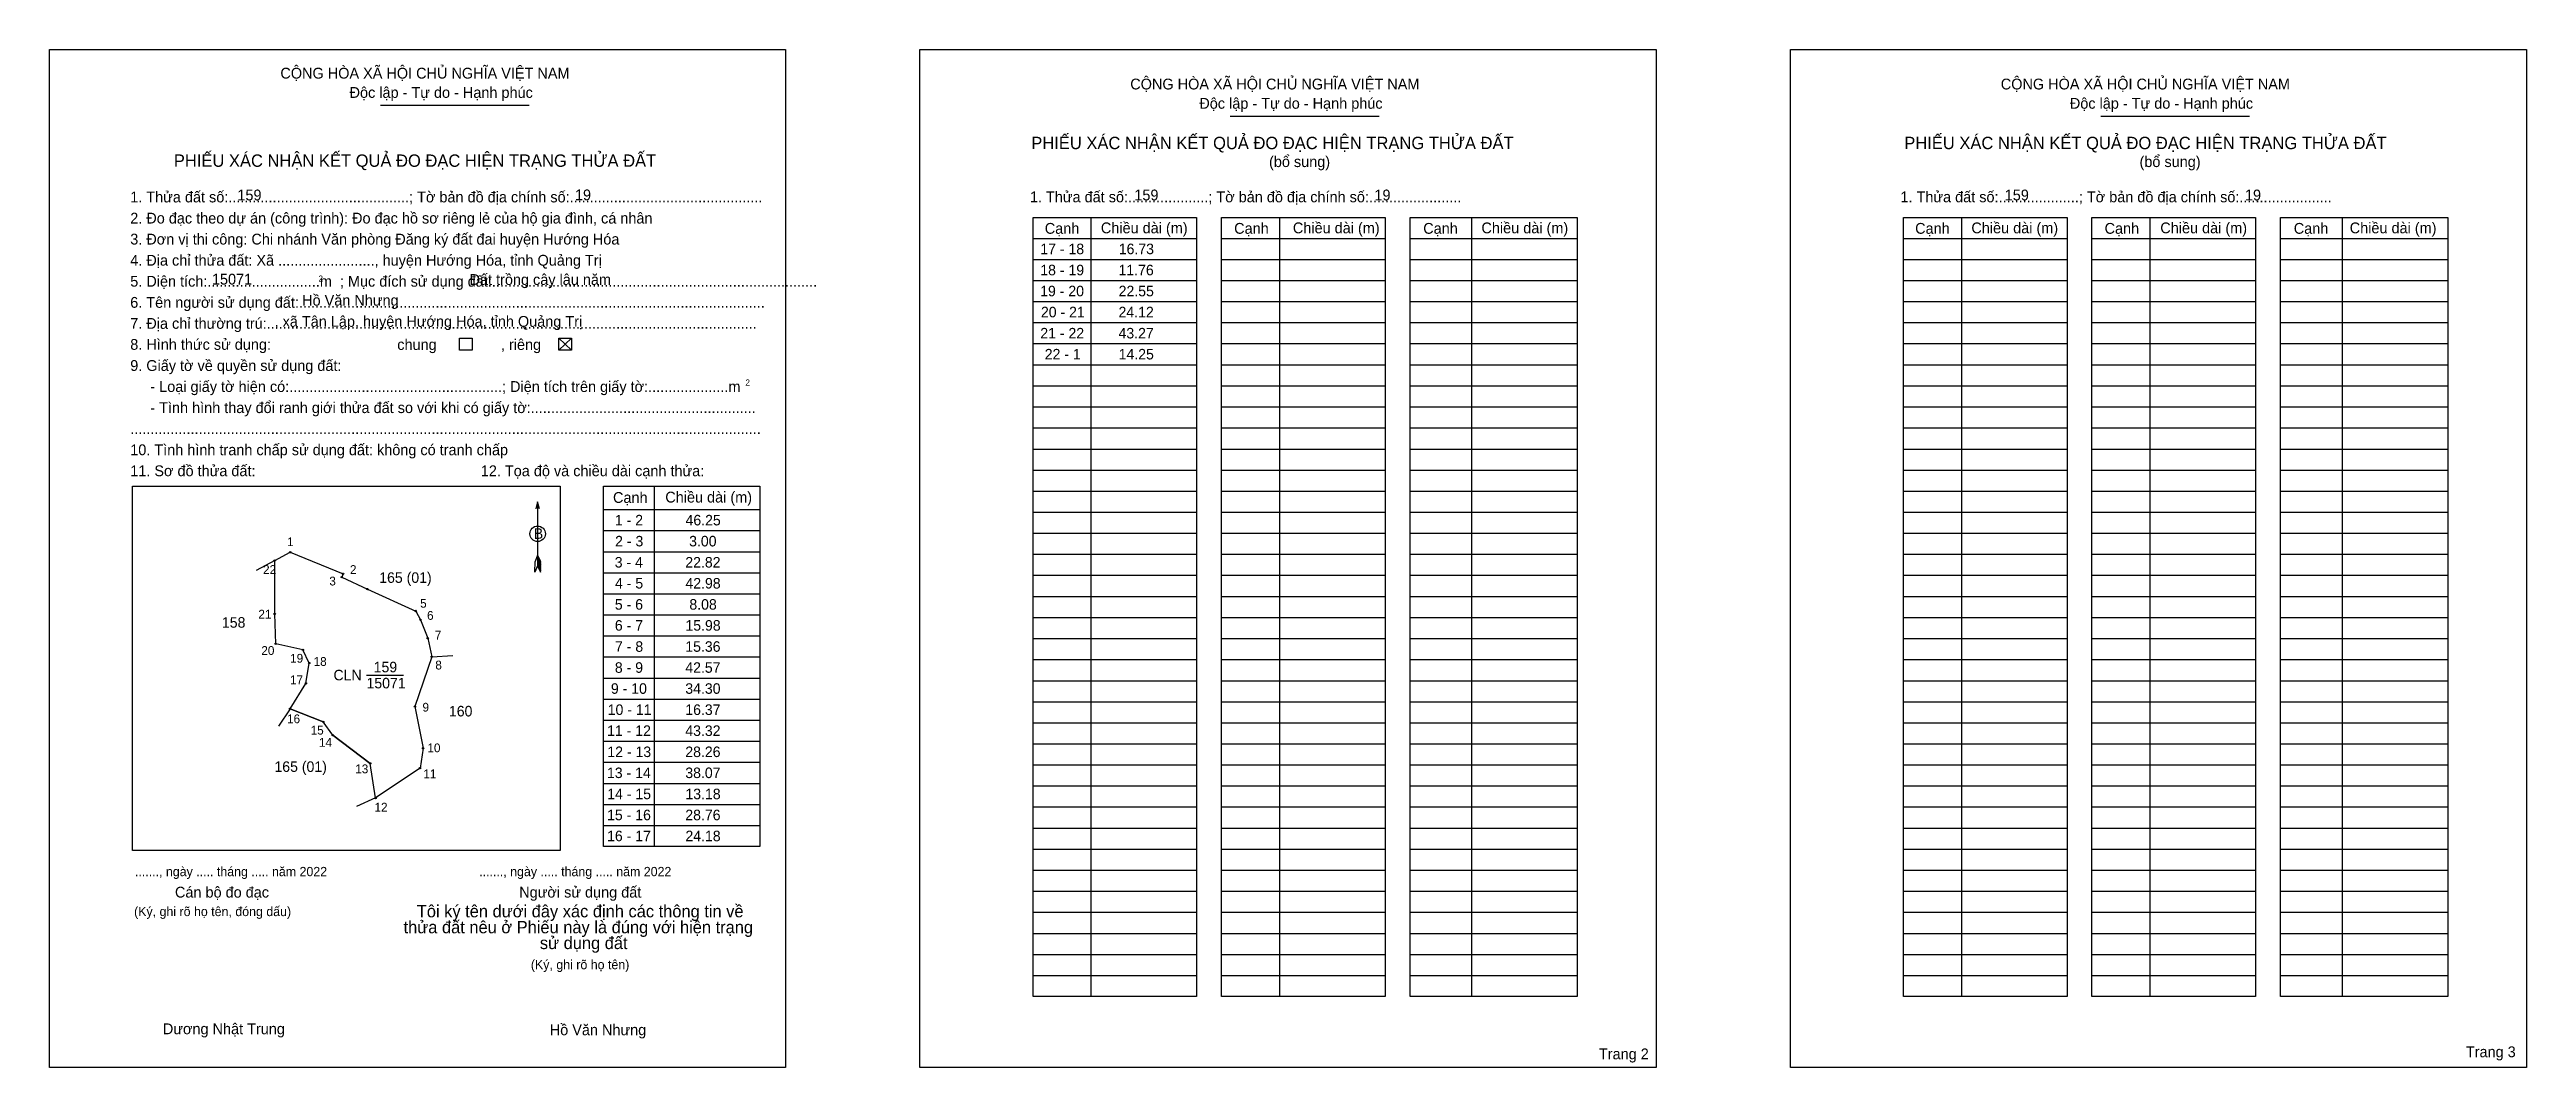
# Model space of a CAD drawing. Extents: x 545345 to 547350, y 1834911 to 1835734.
import ezdxf

# ---------------------------------------------------------------- set-up
doc = ezdxf.new("R2010")
doc.units = 0
for name, color, linetype in [('Level 1', 7, 'Continuous'), ('Level 10', 7, 'Continuous'), ('Level 11', 7, 'Continuous'), ('Level 13', 7, 'Continuous'), ('Level 2', 7, 'Continuous'), ('Level 25', 7, 'Continuous'), ('Level 27', 7, 'Continuous'), ('Level 36', 7, 'Continuous'), ('Level 48', 7, 'Continuous'), ('Level 50', 7, 'Continuous'), ('Level 52', 7, 'Continuous'), ('Level 55', 7, 'Continuous'), ('Level 6', 7, 'Continuous'), ('Level 9', 7, 'Continuous')]:
    doc.layers.add(name, color=color, linetype=linetype)

msp = doc.modelspace()

# ---------------------------------------------------------------- linework, layer by layer
at = {"layer": 'Level 1'}
for p, q in [((545345.1, 1835734.4), (545345.1, 1835734.4)), ((546049.5, 1835734.4), (546049.5, 1835734.4)), ((545612.9, 1835689.3), (545733.3, 1835689.3)), ((546300.6, 1835680.5), (546421.1, 1835680.5)), ((547005.1, 1835680.5), (547125.6, 1835680.5)), ((546187.9, 1835598.6), (546187.9, 1834968)), ((546340.4, 1835598.6), (546340.4, 1834968)), ((546495.9, 1835598.6), (546495.9, 1834968)), ((546892.3, 1835598.6), (546892.3, 1834968)), ((547044.9, 1835598.6), (547044.9, 1834968)), ((547200.4, 1835598.6), (547200.4, 1834968)), ((546141, 1835581.6), (546273.4, 1835581.6)), ((546141, 1835564.5), (546273.4, 1835564.5)), ((546293.6, 1835581.6), (546426, 1835581.6)), ((546293.6, 1835564.5), (546426, 1835564.5)), ((546446.2, 1835581.6), (546581.4, 1835581.6)), ((546446.2, 1835564.5), (546581.4, 1835564.5)), ((546845.5, 1835581.6), (546977.8, 1835581.6)), ((546845.5, 1835564.5), (546977.8, 1835564.5)), ((546998, 1835581.6), (547130.4, 1835581.6)), ((546998, 1835564.5), (547130.4, 1835564.5)), ((547150.6, 1835581.6), (547285.9, 1835581.6)), ((547150.6, 1835564.5), (547285.9, 1835564.5)), ((546141, 1835547.5), (546273.4, 1835547.5)), ((546293.6, 1835547.5), (546426, 1835547.5)), ((546446.2, 1835547.5), (546581.4, 1835547.5)), ((546845.5, 1835547.5), (546977.8, 1835547.5)), ((546998, 1835547.5), (547130.4, 1835547.5)), ((547150.6, 1835547.5), (547285.9, 1835547.5)), ((546141, 1835530.4), (546273.4, 1835530.4)), ((546293.6, 1835530.4), (546426, 1835530.4)), ((546446.2, 1835530.4), (546581.4, 1835530.4)), ((546845.5, 1835530.4), (546977.8, 1835530.4)), ((546998, 1835530.4), (547130.4, 1835530.4)), ((547150.6, 1835530.4), (547285.9, 1835530.4)), ((546141, 1835513.4), (546273.4, 1835513.4)), ((546293.6, 1835513.4), (546426, 1835513.4)), ((546446.2, 1835513.4), (546581.4, 1835513.4)), ((546845.5, 1835513.4), (546977.8, 1835513.4)), ((546998, 1835513.4), (547130.4, 1835513.4)), ((547150.6, 1835513.4), (547285.9, 1835513.4)), ((545757.2, 1835500.8), (545767.5, 1835491.2)), ((545757.2, 1835491.2), (545767.5, 1835500.8)), ((546141, 1835496.4), (546273.4, 1835496.4)), ((546293.6, 1835496.4), (546426, 1835496.4)), ((546446.2, 1835496.4), (546581.4, 1835496.4)), ((546845.5, 1835496.4), (546977.8, 1835496.4)), ((546998, 1835496.4), (547130.4, 1835496.4)), ((547150.6, 1835496.4), (547285.9, 1835496.4)), ((546141, 1835479.3), (546273.4, 1835479.3)), ((546293.6, 1835479.3), (546426, 1835479.3)), ((546446.2, 1835479.3), (546581.4, 1835479.3)), ((546845.5, 1835479.3), (546977.8, 1835479.3)), ((546998, 1835479.3), (547130.4, 1835479.3)), ((547150.6, 1835479.3), (547285.9, 1835479.3)), ((546141, 1835462.3), (546273.4, 1835462.3)), ((546141, 1835445.2), (546273.4, 1835445.2)), ((546293.6, 1835462.3), (546426, 1835462.3)), ((546293.6, 1835445.2), (546426, 1835445.2)), ((546446.2, 1835462.3), (546581.4, 1835462.3)), ((546446.2, 1835445.2), (546581.4, 1835445.2)), ((546845.5, 1835462.3), (546977.8, 1835462.3)), ((546845.5, 1835445.2), (546977.8, 1835445.2)), ((546998, 1835462.3), (547130.4, 1835462.3)), ((546998, 1835445.2), (547130.4, 1835445.2)), ((547150.6, 1835462.3), (547285.9, 1835462.3)), ((547150.6, 1835445.2), (547285.9, 1835445.2)), ((546141, 1835428.2), (546273.4, 1835428.2)), ((546293.6, 1835428.2), (546426, 1835428.2)), ((546446.2, 1835428.2), (546581.4, 1835428.2)), ((546845.5, 1835428.2), (546977.8, 1835428.2)), ((546998, 1835428.2), (547130.4, 1835428.2)), ((547150.6, 1835428.2), (547285.9, 1835428.2)), ((546141, 1835411.1), (546273.4, 1835411.1)), ((546293.6, 1835411.1), (546426, 1835411.1)), ((546446.2, 1835411.1), (546581.4, 1835411.1)), ((546845.5, 1835411.1), (546977.8, 1835411.1)), ((546998, 1835411.1), (547130.4, 1835411.1)), ((547150.6, 1835411.1), (547285.9, 1835411.1)), ((546141, 1835394.1), (546273.4, 1835394.1)), ((546293.6, 1835394.1), (546426, 1835394.1)), ((546446.2, 1835394.1), (546581.4, 1835394.1)), ((546845.5, 1835394.1), (546977.8, 1835394.1)), ((546998, 1835394.1), (547130.4, 1835394.1)), ((547150.6, 1835394.1), (547285.9, 1835394.1)), ((545412.2, 1835381), (545412.2, 1835381)), ((545740.1, 1835368.3), (545740.1, 1835316.7)), ((545834.3, 1835381.1), (545834.3, 1835089.4)), ((546141, 1835377), (546273.4, 1835377)), ((546293.6, 1835377), (546426, 1835377)), ((546446.2, 1835377), (546581.4, 1835377)), ((546845.5, 1835377), (546977.8, 1835377)), ((546998, 1835377), (547130.4, 1835377)), ((547150.6, 1835377), (547285.9, 1835377)), ((545793.4, 1835362.1), (545919.8, 1835362.1)), ((545793.4, 1835345.1), (545919.8, 1835345.1)), ((546141, 1835360), (546273.4, 1835360)), ((546141, 1835343), (546273.4, 1835343)), ((546293.6, 1835360), (546426, 1835360)), ((546293.6, 1835343), (546426, 1835343)), ((546446.2, 1835360), (546581.4, 1835360)), ((546446.2, 1835343), (546581.4, 1835343)), ((546845.5, 1835360), (546977.8, 1835360)), ((546845.5, 1835343), (546977.8, 1835343)), ((546998, 1835360), (547130.4, 1835360)), ((546998, 1835343), (547130.4, 1835343)), ((547150.6, 1835360), (547285.9, 1835360)), ((547150.6, 1835343), (547285.9, 1835343)), ((545740.1, 1835325.3), (545738, 1835320)), ((545740.1, 1835325.3), (545742.3, 1835320)), ((545740.1, 1835324.5), (545742.3, 1835319.2)), ((545740.1, 1835323.8), (545742.3, 1835318.5)), ((545740.1, 1835323.1), (545742.4, 1835317.7)), ((545740.1, 1835322.3), (545742.4, 1835317)), ((545793.4, 1835328), (545919.8, 1835328)), ((546141, 1835325.9), (546273.4, 1835325.9)), ((546293.6, 1835325.9), (546426, 1835325.9)), ((546446.2, 1835325.9), (546581.4, 1835325.9)), ((546845.5, 1835325.9), (546977.8, 1835325.9)), ((546998, 1835325.9), (547130.4, 1835325.9)), ((547150.6, 1835325.9), (547285.9, 1835325.9)), ((545737.9, 1835311.5), (545738, 1835320)), ((545740.1, 1835316.7), (545737.9, 1835311.5)), ((545740.1, 1835321.5), (545742.4, 1835316.2)), ((545740.1, 1835320.8), (545742.4, 1835315.4)), ((545740.1, 1835320.1), (545742.4, 1835314.7)), ((545740.1, 1835319.3), (545742.4, 1835313.9)), ((545740.1, 1835318.6), (545742.4, 1835313.1)), ((545740.1, 1835317.9), (545742.4, 1835312.4)), ((545740.1, 1835316.7), (545742.4, 1835311.5)), ((545742.4, 1835311.5), (545742.3, 1835320)), ((545793.4, 1835311), (545919.8, 1835311)), ((546141, 1835308.9), (546273.4, 1835308.9)), ((546293.6, 1835308.9), (546426, 1835308.9)), ((546446.2, 1835308.9), (546581.4, 1835308.9)), ((546845.5, 1835308.9), (546977.8, 1835308.9)), ((546998, 1835308.9), (547130.4, 1835308.9)), ((547150.6, 1835308.9), (547285.9, 1835308.9)), ((545793.4, 1835293.9), (545919.8, 1835293.9)), ((546141, 1835291.8), (546273.4, 1835291.8)), ((546293.6, 1835291.8), (546426, 1835291.8)), ((546446.2, 1835291.8), (546581.4, 1835291.8)), ((546845.5, 1835291.8), (546977.8, 1835291.8)), ((546998, 1835291.8), (547130.4, 1835291.8)), ((547150.6, 1835291.8), (547285.9, 1835291.8)), ((545793.4, 1835276.9), (545919.8, 1835276.9)), ((546141, 1835274.8), (546273.4, 1835274.8)), ((546293.6, 1835274.8), (546426, 1835274.8)), ((546446.2, 1835274.8), (546581.4, 1835274.8)), ((546845.5, 1835274.8), (546977.8, 1835274.8)), ((546998, 1835274.8), (547130.4, 1835274.8)), ((547150.6, 1835274.8), (547285.9, 1835274.8)), ((545793.4, 1835259.8), (545919.8, 1835259.8)), ((545793.4, 1835242.8), (545919.8, 1835242.8)), ((546141, 1835257.7), (546273.4, 1835257.7)), ((546293.6, 1835257.7), (546426, 1835257.7)), ((546446.2, 1835257.7), (546581.4, 1835257.7)), ((546845.5, 1835257.7), (546977.8, 1835257.7)), ((546998, 1835257.7), (547130.4, 1835257.7)), ((547150.6, 1835257.7), (547285.9, 1835257.7)), ((545793.4, 1835225.7), (545919.8, 1835225.7)), ((546141, 1835240.7), (546273.4, 1835240.7)), ((546141, 1835223.6), (546273.4, 1835223.6)), ((546293.6, 1835240.7), (546426, 1835240.7)), ((546293.6, 1835223.6), (546426, 1835223.6)), ((546446.2, 1835240.7), (546581.4, 1835240.7)), ((546446.2, 1835223.6), (546581.4, 1835223.6)), ((546845.5, 1835240.7), (546977.8, 1835240.7)), ((546845.5, 1835223.6), (546977.8, 1835223.6)), ((546998, 1835240.7), (547130.4, 1835240.7)), ((546998, 1835223.6), (547130.4, 1835223.6)), ((547150.6, 1835240.7), (547285.9, 1835240.7)), ((547150.6, 1835223.6), (547285.9, 1835223.6)), ((545793.4, 1835208.7), (545919.8, 1835208.7)), ((546141, 1835206.6), (546273.4, 1835206.6)), ((546293.6, 1835206.6), (546426, 1835206.6)), ((546446.2, 1835206.6), (546581.4, 1835206.6)), ((546845.5, 1835206.6), (546977.8, 1835206.6)), ((546998, 1835206.6), (547130.4, 1835206.6)), ((547150.6, 1835206.6), (547285.9, 1835206.6)), ((545793.4, 1835191.7), (545919.8, 1835191.7)), ((546141, 1835189.6), (546273.4, 1835189.6)), ((546293.6, 1835189.6), (546426, 1835189.6)), ((546446.2, 1835189.6), (546581.4, 1835189.6)), ((546845.5, 1835189.6), (546977.8, 1835189.6)), ((546998, 1835189.6), (547130.4, 1835189.6)), ((547150.6, 1835189.6), (547285.9, 1835189.6)), ((545793.4, 1835174.6), (545919.8, 1835174.6)), ((546141, 1835172.5), (546273.4, 1835172.5)), ((546293.6, 1835172.5), (546426, 1835172.5)), ((546446.2, 1835172.5), (546581.4, 1835172.5)), ((546845.5, 1835172.5), (546977.8, 1835172.5)), ((546998, 1835172.5), (547130.4, 1835172.5)), ((547150.6, 1835172.5), (547285.9, 1835172.5)), ((545793.4, 1835157.6), (545919.8, 1835157.6)), ((546141, 1835155.5), (546273.4, 1835155.5)), ((546293.6, 1835155.5), (546426, 1835155.5)), ((546446.2, 1835155.5), (546581.4, 1835155.5)), ((546845.5, 1835155.5), (546977.8, 1835155.5)), ((546998, 1835155.5), (547130.4, 1835155.5)), ((547150.6, 1835155.5), (547285.9, 1835155.5)), ((545793.4, 1835140.5), (545919.8, 1835140.5)), ((545793.4, 1835123.5), (545919.8, 1835123.5)), ((546141, 1835138.4), (546273.4, 1835138.4)), ((546293.6, 1835138.4), (546426, 1835138.4)), ((546446.2, 1835138.4), (546581.4, 1835138.4)), ((546845.5, 1835138.4), (546977.8, 1835138.4)), ((546998, 1835138.4), (547130.4, 1835138.4)), ((547150.6, 1835138.4), (547285.9, 1835138.4)), ((545793.4, 1835106.4), (545919.8, 1835106.4)), ((546141, 1835121.4), (546273.4, 1835121.4)), ((546141, 1835104.3), (546273.4, 1835104.3)), ((546293.6, 1835121.4), (546426, 1835121.4)), ((546293.6, 1835104.3), (546426, 1835104.3)), ((546446.2, 1835121.4), (546581.4, 1835121.4)), ((546446.2, 1835104.3), (546581.4, 1835104.3)), ((546845.5, 1835121.4), (546977.8, 1835121.4)), ((546845.5, 1835104.3), (546977.8, 1835104.3)), ((546998, 1835121.4), (547130.4, 1835121.4)), ((546998, 1835104.3), (547130.4, 1835104.3)), ((547150.6, 1835121.4), (547285.9, 1835121.4)), ((547150.6, 1835104.3), (547285.9, 1835104.3)), ((545758.4, 1835086.1), (545758.4, 1835086.1)), ((546141, 1835087.3), (546273.4, 1835087.3)), ((546293.6, 1835087.3), (546426, 1835087.3)), ((546446.2, 1835087.3), (546581.4, 1835087.3)), ((546845.5, 1835087.3), (546977.8, 1835087.3)), ((546998, 1835087.3), (547130.4, 1835087.3)), ((547150.6, 1835087.3), (547285.9, 1835087.3)), ((546141, 1835070.2), (546273.4, 1835070.2)), ((546293.6, 1835070.2), (546426, 1835070.2)), ((546446.2, 1835070.2), (546581.4, 1835070.2)), ((546845.5, 1835070.2), (546977.8, 1835070.2)), ((546998, 1835070.2), (547130.4, 1835070.2)), ((547150.6, 1835070.2), (547285.9, 1835070.2)), ((546141, 1835053.2), (546273.4, 1835053.2)), ((546293.6, 1835053.2), (546426, 1835053.2)), ((546446.2, 1835053.2), (546581.4, 1835053.2)), ((546845.5, 1835053.2), (546977.8, 1835053.2)), ((546998, 1835053.2), (547130.4, 1835053.2)), ((547150.6, 1835053.2), (547285.9, 1835053.2)), ((546141, 1835036.2), (546273.4, 1835036.2)), ((546293.6, 1835036.2), (546426, 1835036.2)), ((546446.2, 1835036.2), (546581.4, 1835036.2)), ((546845.5, 1835036.2), (546977.8, 1835036.2)), ((546998, 1835036.2), (547130.4, 1835036.2)), ((547150.6, 1835036.2), (547285.9, 1835036.2)), ((546141, 1835019.1), (546273.4, 1835019.1)), ((546141, 1835002.1), (546273.4, 1835002.1)), ((546293.6, 1835019.1), (546426, 1835019.1)), ((546293.6, 1835002.1), (546426, 1835002.1)), ((546446.2, 1835019.1), (546581.4, 1835019.1)), ((546446.2, 1835002.1), (546581.4, 1835002.1)), ((546845.5, 1835019.1), (546977.8, 1835019.1)), ((546845.5, 1835002.1), (546977.8, 1835002.1)), ((546998, 1835019.1), (547130.4, 1835019.1)), ((546998, 1835002.1), (547130.4, 1835002.1)), ((547150.6, 1835019.1), (547285.9, 1835019.1)), ((547150.6, 1835002.1), (547285.9, 1835002.1)), ((546141, 1834985), (546273.4, 1834985)), ((546293.6, 1834985), (546426, 1834985)), ((546446.2, 1834985), (546581.4, 1834985)), ((546845.5, 1834985), (546977.8, 1834985)), ((546998, 1834985), (547130.4, 1834985)), ((547150.6, 1834985), (547285.9, 1834985)), ((545940.7, 1834910.6), (545940.7, 1834910.6)), ((546645.2, 1834910.6), (546645.2, 1834910.6))]:
    msp.add_line(p, q, dxfattribs=at)
for points in [[(546141, 1835598.6), (546273.4, 1835598.6), (546273.4, 1834968), (546141, 1834968)], [(546293.6, 1835598.6), (546426, 1835598.6), (546426, 1834968), (546293.6, 1834968)], [(546446.2, 1835598.6), (546581.4, 1835598.6), (546581.4, 1834968), (546446.2, 1834968)], [(546845.5, 1835598.6), (546977.8, 1835598.6), (546977.8, 1834968), (546845.5, 1834968)], [(546998, 1835598.6), (547130.4, 1835598.6), (547130.4, 1834968), (546998, 1834968)], [(547150.6, 1835598.6), (547285.9, 1835598.6), (547285.9, 1834968), (547150.6, 1834968)], [(545412.2, 1835381), (545758.4, 1835381), (545758.4, 1835086.1), (545412.2, 1835086.1)], [(545793.4, 1835381.1), (545919.8, 1835381.1), (545919.8, 1835089.4), (545793.4, 1835089.4)]]:
    msp.add_lwpolyline(points, close=True, dxfattribs=at)
msp.add_lwpolyline([(545741.6, 1835362.8), (545740.1, 1835368.3), (545738.7, 1835362.8)], dxfattribs=at)
msp.add_circle((545740.1, 1835342.5), 6.29, dxfattribs=at)
at = {"layer": 'Level 10'}
msp.add_lwpolyline([(545651.1, 1835258), (545654.4, 1835243), (545640.8, 1835202.7), (545647.4, 1835169), (545645, 1835152.9), (545609, 1835128.7), (545604.6, 1835156.7), (545574.3, 1835179.6), (545566.6, 1835190.3), (545539.8, 1835200.9), (545552.6, 1835221.4), (545555.3, 1835237.9), (545550.1, 1835248.5), (545528.2, 1835253.5), (545527.3, 1835277.6), (545527.3, 1835320.8), (545539.9, 1835327.6), (545582.7, 1835310.2), (545581.6, 1835307.4), (545602.3, 1835297.7), (545641.5, 1835280), (545645.3, 1835272.9)], close=True, dxfattribs=at)
at = {"layer": 'Level 11'}
for centre in [(545539.9, 1835327.6), (545527.3, 1835320.8), (545581.6, 1835307.4), (545582.7, 1835310.2), (545602.3, 1835297.7), (545527.3, 1835277.6), (545641.5, 1835280), (545645.3, 1835272.9), (545528.2, 1835253.5), (545550.1, 1835248.5), (545651.1, 1835258), (545651.1, 1835258), (545654.4, 1835243), (545552.6, 1835221.4), (545555.3, 1835237.9), (545640.8, 1835202.7), (545539.8, 1835200.9), (545566.6, 1835190.3), (545574.3, 1835179.6), (545647.4, 1835169), (545604.6, 1835156.7), (545645, 1835152.9), (545609, 1835128.7)]:
    msp.add_circle(centre, 0.568, dxfattribs=at)
at = {"layer": 'Level 2'}
for points in [[(545345.1, 1835734.4), (545940.7, 1835734.4), (545940.7, 1834910.6), (545345.1, 1834910.6)], [(546049.5, 1835734.4), (546645.2, 1835734.4), (546645.2, 1834910.6), (546049.5, 1834910.6)], [(546754, 1835734.4), (547349.6, 1835734.4), (547349.6, 1834910.6), (546754, 1834910.6)]]:
    msp.add_lwpolyline(points, close=True, dxfattribs=at)
at = {"layer": 'Level 25'}
for p, q in [((545539.8, 1835200.9), (545566.6, 1835190.3)), ((545574.3, 1835179.6), (545604.6, 1835156.7))]:
    msp.add_line(p, q, dxfattribs=at)
at = {"layer": 'Level 27'}
for p, q in [((545527.3, 1835320.8), (545512.2, 1835312.9)), ((545654.4, 1835243), (545671.5, 1835243.9)), ((545539.8, 1835200.9), (545530.3, 1835186.7)), ((545609, 1835128.7), (545593.5, 1835121.7))]:
    msp.add_line(p, q, dxfattribs=at)
at = {"layer": 'Level 50'}
for points in [[(545676.8, 1835500.8), (545687, 1835500.8), (545687, 1835491.2), (545676.8, 1835491.2)], [(545757.2, 1835500.8), (545767.5, 1835500.8), (545767.5, 1835491.2), (545757.2, 1835491.2)]]:
    msp.add_lwpolyline(points, close=True, dxfattribs=at)
at = {"layer": 'Level 9'}
msp.add_line((545601.6, 1835228.2), (545631.5, 1835228.2), dxfattribs=at)

# ---------------------------------------------------------------- texts
at = {"layer": 'Level 1'}
for s, height, p in [('CỘNG HÒA XÃ HỘI CHỦ NGHĨA VIỆT NAM', 8.749, (545531.9, 1835710.9)), ('Độc lập - Tự do - Hạnh phúc', 8.749, (545587.9, 1835695.3)), ('CỘNG HÒA XÃ HỘI CHỦ NGHĨA VIỆT NAM', 8.749, (546219.7, 1835702.1)), ('CỘNG HÒA XÃ HỘI CHỦ NGHĨA VIỆT NAM', 8.749, (546924.2, 1835702.1)), ('Độc lập - Tự do - Hạnh phúc', 8.749, (546275.6, 1835686.5)), ('Độc lập - Tự do - Hạnh phúc', 8.749, (546980.1, 1835686.5)), ('PHIẾU XÁC NHẬN KẾT QUẢ ĐO ĐẠC HIỆN TRẠNG THỬA ĐẤT', 10, (546139.6, 1835653.8)), ('PHIẾU XÁC NHẬN KẾT QUẢ ĐO ĐẠC HIỆN TRẠNG THỬA ĐẤT', 10, (546846.1, 1835653.8)), ('PHIẾU XÁC NHẬN KẾT QUẢ ĐO ĐẠC HIỆN TRẠNG THỬA ĐẤT', 10, (545445.7, 1835639.5)), ('(bổ sung)', 8.75, (546332, 1835639.3)), ('(bổ sung)', 8.75, (547036.5, 1835639.3)), ('2. Đo đạc theo dự án (công trình): Đo đạc hồ sơ riêng lẻ của hộ gia đình, cá nhân', 8.749, (545410.4, 1835593.6)), ('1. Thửa đất số:.............................................; Tờ bản đồ địa chính số:................................................', 8.7489, (545410.4, 1835610.7)), ('1. Thửa đất số:....................; Tờ bản đồ địa chính số:.......................', 8.749, (546138.5, 1835610.8)), ('1. Thửa đất số:....................; Tờ bản đồ địa chính số:.......................', 8.749, (546843, 1835610.8)), ('3. Đơn vị thi công: Chi nhánh Văn phòng Đăng ký đất đai huyện Hướng Hóa', 8.749, (545410.4, 1835576.6)), ('Cạnh', 8.75, (546150.5, 1835585.3)), ('Chiều dài (m)', 8.749, (546195.9, 1835585.7)), ('Cạnh', 8.75, (546303.8, 1835585.3)), ('Chiều dài (m)', 8.749, (546351.3, 1835585.7)), ('Cạnh', 8.75, (546456.8, 1835585.3)), ('Chiều dài (m)', 8.749, (546503.9, 1835585.7)), ('Cạnh', 8.75, (546854.9, 1835585.3)), ('Chiều dài (m)', 8.749, (546900.4, 1835585.7)), ('Cạnh', 8.75, (547008.2, 1835585.3)), ('Chiều dài (m)', 8.749, (547053.3, 1835585.7)), ('Cạnh', 8.75, (547161.3, 1835585.3)), ('Chiều dài (m)', 8.749, (547206.6, 1835585.7)), ('4. Địa chỉ thửa đất: Xã ........................, huyện Hướng Hóa, tỉnh Quảng Trị', 8.749, (545410.4, 1835559.5)), ('5. Diện tích:............................m  ; Mục đích sử dụng đất:.................................................................................', 8.7489, (545410.4, 1835542.5)), ('2', 5, (545562.7, 1835546.5)), ('6. Tên người sử dụng đất:....................................................................................................................', 8.7489, (545410.4, 1835525.4)), ('7. Địa chỉ thường trú:..........................................................................................................................', 8.7489, (545410.4, 1835508.4)), ('9. Giấy tờ về quyền sử dụng đất:', 8.749, (545410.4, 1835474.3)), ('chung                , riêng', 8.749, (545626.5, 1835491.3)), ('     - Loại giấy tờ hiện có:.....................................................; Diện tích trên giấy tờ:....................m', 8.7489, (545410.4, 1835457.3)), ('2', 5, (545908.2, 1835462.4)), ('     - Tình hình thay đổi ranh giới thửa đất so với khi có giấy tờ:........................................................', 8.7489, (545410.4, 1835440.2)), ('.............................................................................................................................................................', 8.7489, (545410.4, 1835423.2)), ('10. Tình hình tranh chấp sử dụng đất: không có tranh chấp', 8.749, (545410.4, 1835406.1)), ('11. Sơ đồ thửa đất:', 8.749, (545410.4, 1835389.1)), ('12. Tọa độ và chiều dài cạnh thửa:', 8.749, (545694.1, 1835389.1)), ('Cạnh', 8.75, (545801.1, 1835367.5)), ('Chiều dài (m)', 8.749, (545843.4, 1835367.8)), ('B', 8.52, (545737, 1835338.4)), ('......., ngày ..... tháng ..... năm 2022', 7.499, (545414.2, 1835065.4)), ('......., ngày ..... tháng ..... năm 2022', 7.499, (545692.8, 1835065.4)), ('(Ký, ghi rõ họ tên, đóng dấu)', 7.499, (545413.5, 1835033.1)), ('Cán bộ đo đạc', 8.749, (545446.6, 1835048.1)), ('Tôi ký tên dưới đây xác định các thông tin về', 9.942, (545642.3, 1835032.1)), ('Người sử dụng đất', 8.749, (545725.2, 1835048.1)), ('thửa đất nêu ở Phiếu này là đúng với hiện trạng', 9.942, (545631.6, 1835019.2)), ('sử dụng đất', 9.942, (545741.9, 1835006.4)), ('(Ký, ghi rõ họ tên)', 7.499, (545734.6, 1834990.1)), ('Dương Nhật Trung', 8.749, (545436.8, 1834937.5)), ('Trang 2', 8.75, (546599, 1834917.2)), ('Trang 3', 8.75, (547300.6, 1834918.9))]:
    msp.add_text(s, height=height, dxfattribs=at).set_placement(p)
at = {"layer": 'Level 13'}
for s, p in [('CLN', (545574.9, 1835223.9)), ('15071', (545601.6, 1835217.4)), ('159', (545607.4, 1835230.4))]:
    msp.add_text(s, height=8.52, dxfattribs=at).set_placement(p)
at = {"layer": 'Level 36'}
for s, p in [('165 (01)', (545611.9, 1835302.8)), ('158', (545484.6, 1835266.5)), ('160', (545668.3, 1835194.7)), ('165 (01)', (545527.1, 1835149.8))]:
    msp.add_text(s, height=8.52, dxfattribs=at).set_placement(p)
at = {"layer": 'Level 48'}
msp.add_text('8. Hình thức sử dụng:', height=8.749, dxfattribs=at).set_placement((545410.4, 1835491.4))
at = {"layer": 'Level 52'}
for s, p in [('17 - 18', (546146.9, 1835568.8)), ('16.73', (546210.4, 1835568.8)), ('18 - 19', (546146.9, 1835551.7)), ('19 - 20', (546146.8, 1835534.7)), ('22.55', (546210.3, 1835534.7)), ('11.76', (546210.2, 1835551.7)), ('20 - 21', (546147.4, 1835517.7)), ('24.12', (546210.2, 1835517.7)), ('21 - 22', (546146.9, 1835500.6)), ('43.27', (546210.2, 1835500.6)), ('22 - 1', (546150.5, 1835483.6)), ('14.25', (546210.3, 1835483.6)), ('1 - 2', (545802.6, 1835349.3)), ('46.25', (545859.8, 1835349.3)), ('3 - 4', (545802.5, 1835315.2)), ('2 - 3', (545802.8, 1835332.3)), ('22.82', (545859.6, 1835315.2)), ('3.00', (545862.7, 1835332.3)), ('4 - 5', (545802.7, 1835298.2)), ('42.98', (545859.7, 1835298.2)), ('5 - 6', (545802.6, 1835281.1)), ('8.08', (545862.9, 1835281.1)), ('6 - 7', (545802.6, 1835264.1)), ('15.98', (545859.7, 1835264.1)), ('7 - 8', (545802.7, 1835247)), ('15.36', (545859.6, 1835247)), ('8 - 9', (545802.6, 1835230)), ('42.57', (545859.6, 1835230)), ('10 - 11', (545796.8, 1835195.9)), ('9 - 10', (545799.4, 1835213)), ('34.30', (545859.6, 1835213)), ('16.37', (545859.6, 1835195.9)), ('11 - 12', (545796.3, 1835178.9)), ('43.32', (545859.6, 1835178.9)), ('12 - 13', (545796.5, 1835161.8)), ('28.26', (545859.6, 1835161.8)), ('13 - 14', (545796.2, 1835144.8)), ('38.07', (545859.6, 1835144.8)), ('14 - 15', (545796.4, 1835127.7)), ('13.18', (545859.7, 1835127.7)), ('15 - 16', (545796.3, 1835110.7)), ('16 - 17', (545796.3, 1835093.7)), ('28.76', (545859.6, 1835110.7)), ('24.18', (545859.7, 1835093.7))]:
    msp.add_text(s, height=8.52, dxfattribs=at).set_placement(p)
at = {"layer": 'Level 55'}
for s, p in [('1', (545539.8, 1835327.6)), ('22', (545527.1, 1835320.8)), ('3', (545581.6, 1835307.4)), ('2', (545582.6, 1835310.2)), ('4', (545602.2, 1835297.7)), ('21', (545527.1, 1835277.6)), ('5', (545641.4, 1835280)), ('6', (545645.2, 1835272.9)), ('20', (545527.9, 1835253.5)), ('19', (545549.9, 1835248.5)), ('7', (545651, 1835258)), ('8', (545654.4, 1835243)), ('18', (545555.1, 1835237.9)), ('17', (545552.4, 1835221.4)), ('9', (545640.7, 1835202.7)), ('16', (545539.6, 1835200.9)), ('15', (545566.4, 1835190.3)), ('14', (545574.1, 1835179.6)), ('10', (545647.2, 1835169)), ('13', (545604.4, 1835156.7)), ('11', (545644.8, 1835152.9)), ('12', (545608.8, 1835128.7))]:
    msp.add_text(s, height=0.284, dxfattribs=at).set_placement(p)
at = {"layer": 'Level 6'}
for s, height, p in [('159', 8.75, (545497.1, 1835612.3)), ('19', 8.75, (545770.3, 1835612.4)), ('159', 8.75, (546223, 1835612.3)), ('19', 8.75, (546417.3, 1835612.3)), ('159', 8.75, (546927.4, 1835612.3)), ('19', 8.75, (547121.8, 1835612.3)), ('15071', 8.75, (545476.5, 1835544.2)), ('Đất trồng cây lâu năm', 8.749, (545685, 1835543.9)), ('Hồ Văn Nhưng', 8.749, (545549.5, 1835527.1)), (', xã Tân Lập, huyện Hướng Hóa, tỉnh Quảng Trị', 8.749, (545527.2, 1835510)), ('Hồ Văn Nhưng', 8.749, (545749.9, 1834936.7))]:
    msp.add_text(s, height=height, dxfattribs=at).set_placement(p)
at = {"layer": 'Level 9'}
for s, p in [('1', (545537.4, 1835332.5)), ('22', (545517.9, 1835310)), ('3', (545571.5, 1835300.7)), ('2', (545588.2, 1835310)), ('5', (545645, 1835282.7)), ('21', (545514.1, 1835273.9)), ('6', (545650.6, 1835272.9)), ('7', (545656.9, 1835256.9)), ('20', (545516.5, 1835244.5)), ('19', (545539.8, 1835238.2)), ('18', (545558.8, 1835235.6)), ('17', (545539.7, 1835220.8)), ('8', (545657.3, 1835232.7)), ('9', (545646.9, 1835198.6)), ('16', (545537.3, 1835189.2)), ('15', (545556.4, 1835180)), ('14', (545563.1, 1835170.1)), ('10', (545650.9, 1835165.7)), ('13', (545592.5, 1835148.7)), ('11', (545647.6, 1835144.7)), ('12', (545608.1, 1835117.7))]:
    msp.add_text(s, height=7.1, dxfattribs=at).set_placement(p)

doc.saveas('drawing.dxf')
